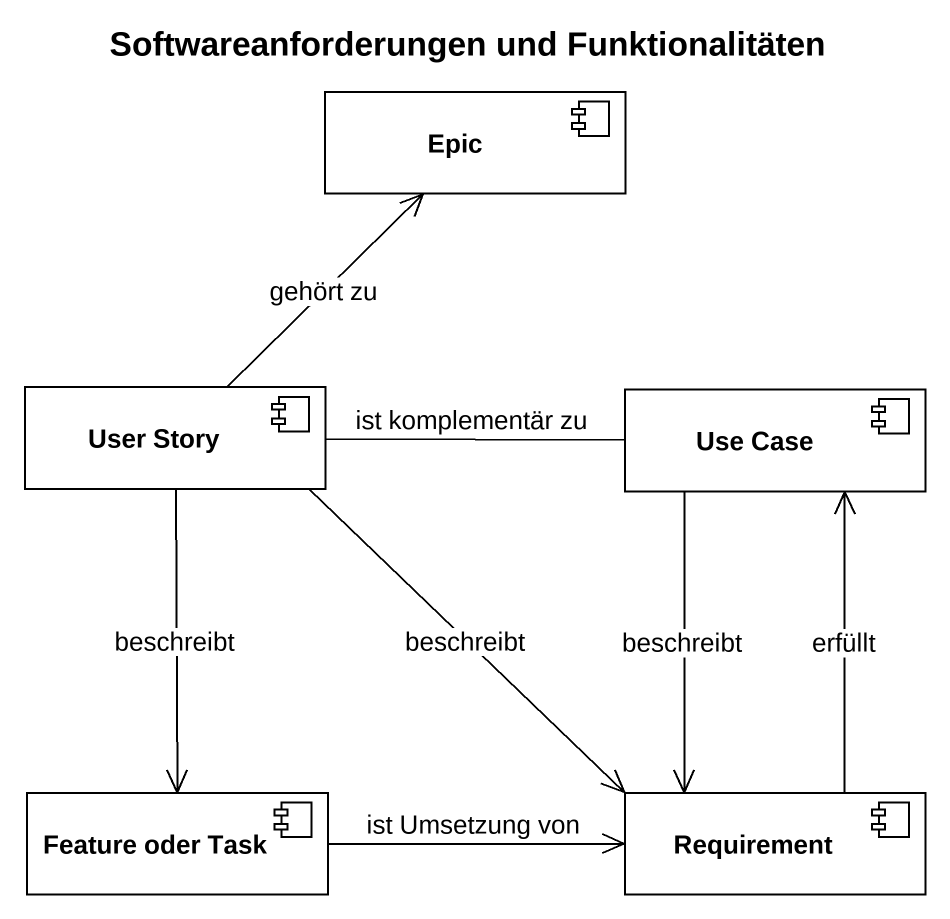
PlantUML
@startuml
title Softwareanforderungen und Funktionalitäten
component Epic #FFFFFF
component "User Story" as User_Story #FFFFFF
component "Use Case" as Use_Case #FFFFFF
component "Feature oder Task" as Feature_oder_Task #FFFFFF
component Requirement #FFFFFF
User_Story -up-> Epic : gehört zu
User_Story -right- Use_Case : ist komplementär zu
User_Story --> Feature_oder_Task : beschreibt
User_Story --> Requirement : beschreibt
Use_Case --> Requirement : beschreibt
Feature_oder_Task -right-> Requirement : ist Umsetzung von
Requirement -up-> Use_Case : erfüllt
@enduml
